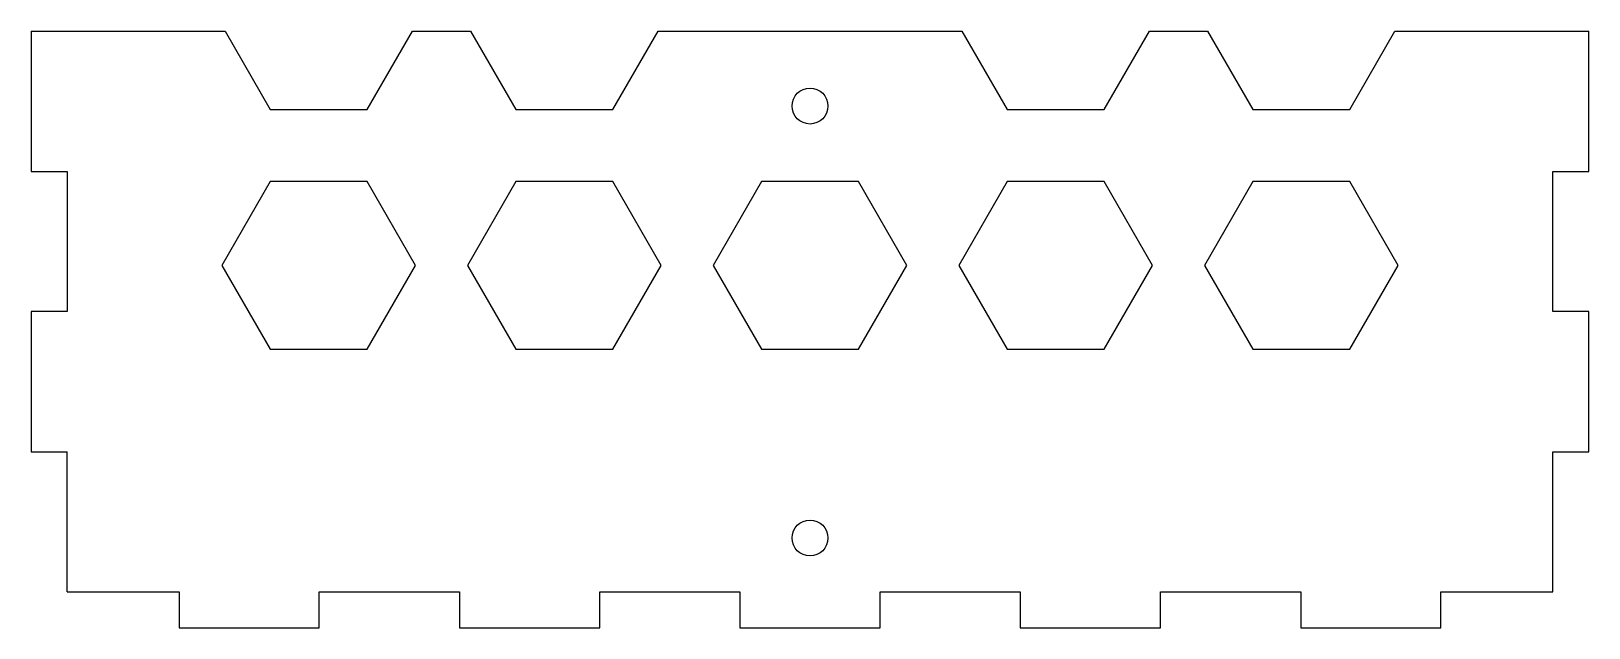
# Model space of a CAD drawing. Extents: x 382 to 512, y -132 to -82.
import ezdxf

# ---------------------------------------------------------------- set-up
doc = ezdxf.new("R2010")
doc.units = 0
doc.layers.add('VISIBLE', color=7, linetype='CONTINUOUS')

msp = doc.modelspace()

# ---------------------------------------------------------------- linework, layer by layer
at = {"layer": 'VISIBLE'}
for p, q in [((382.3, -82.05), (398.48, -82.05)), ((382.3, -82.05), (382.3, -93.75)), ((398.48, -82.05), (402.26, -88.6)), ((410.34, -88.6), (414.12, -82.05)), ((414.12, -82.05), (418.98, -82.05)), ((418.98, -82.05), (422.76, -88.6)), ((430.84, -88.6), (434.62, -82.05)), ((434.62, -82.05), (459.98, -82.05)), ((459.98, -82.05), (463.76, -88.6)), ((471.84, -88.6), (475.62, -82.05)), ((475.62, -82.05), (480.48, -82.05)), ((480.48, -82.05), (484.26, -88.6)), ((492.34, -88.6), (496.12, -82.05)), ((496.12, -82.05), (512.3, -82.05)), ((512.3, -93.75), (512.3, -82.05)), ((402.26, -88.6), (410.34, -88.6)), ((422.76, -88.6), (430.84, -88.6)), ((463.76, -88.6), (471.84, -88.6)), ((484.26, -88.6), (492.34, -88.6)), ((382.3, -93.75), (385.3, -93.75)), ((385.3, -93.75), (385.3, -105.45)), ((402.26, -94.6), (398.22, -101.6)), ((410.34, -94.6), (402.26, -94.6)), ((414.38, -101.6), (410.34, -94.6)), ((422.76, -94.6), (418.72, -101.6)), ((430.84, -94.6), (422.76, -94.6)), ((434.88, -101.6), (430.84, -94.6)), ((443.26, -94.6), (439.22, -101.6)), ((451.34, -94.6), (443.26, -94.6)), ((455.38, -101.6), (451.34, -94.6)), ((463.76, -94.6), (459.72, -101.6)), ((471.84, -94.6), (463.76, -94.6)), ((475.88, -101.6), (471.84, -94.6)), ((484.26, -94.6), (480.22, -101.6)), ((492.34, -94.6), (484.26, -94.6)), ((496.38, -101.6), (492.34, -94.6)), ((509.3, -105.45), (509.3, -93.75)), ((509.3, -93.75), (512.3, -93.75)), ((398.22, -101.6), (402.26, -108.6)), ((410.34, -108.6), (414.38, -101.6)), ((418.72, -101.6), (422.76, -108.6)), ((430.84, -108.6), (434.88, -101.6)), ((439.22, -101.6), (443.26, -108.6)), ((451.34, -108.6), (455.38, -101.6)), ((459.72, -101.6), (463.76, -108.6)), ((471.84, -108.6), (475.88, -101.6)), ((480.22, -101.6), (484.26, -108.6)), ((492.34, -108.6), (496.38, -101.6)), ((385.3, -105.45), (382.3, -105.45)), ((382.3, -105.45), (382.3, -117.15)), ((512.3, -105.45), (509.3, -105.45)), ((512.3, -117.15), (512.3, -105.45)), ((402.26, -108.6), (410.34, -108.6)), ((422.76, -108.6), (430.84, -108.6)), ((443.26, -108.6), (451.34, -108.6)), ((463.76, -108.6), (471.84, -108.6)), ((484.26, -108.6), (492.34, -108.6)), ((382.3, -117.15), (385.3, -117.15)), ((385.3, -128.85), (385.3, -117.15)), ((509.3, -128.85), (509.3, -117.15)), ((509.3, -117.15), (512.3, -117.15)), ((385.3, -128.85), (394.65, -128.85)), ((394.65, -128.85), (394.65, -131.85)), ((406.35, -131.85), (406.35, -128.85)), ((406.35, -128.85), (418.05, -128.85)), ((418.05, -128.85), (418.05, -131.85)), ((429.75, -131.85), (429.75, -128.85)), ((429.75, -128.85), (441.45, -128.85)), ((441.45, -128.85), (441.45, -131.85)), ((453.15, -131.85), (453.15, -128.85)), ((453.15, -128.85), (464.85, -128.85)), ((464.85, -128.85), (464.85, -131.85)), ((476.55, -131.85), (476.55, -128.85)), ((476.55, -128.85), (488.25, -128.85)), ((488.25, -128.85), (488.25, -131.85)), ((499.95, -131.85), (499.95, -128.85)), ((499.95, -128.85), (509.3, -128.85)), ((394.65, -131.85), (406.35, -131.85)), ((418.05, -131.85), (429.75, -131.85)), ((441.45, -131.85), (453.15, -131.85)), ((464.85, -131.85), (476.55, -131.85)), ((488.25, -131.85), (499.95, -131.85))]:
    msp.add_line(p, q, dxfattribs=at)
for centre in [(447.3, -88.3), (447.3, -124.35)]:
    msp.add_circle(centre, 1.5, dxfattribs=at)

doc.saveas('drawing.dxf')
